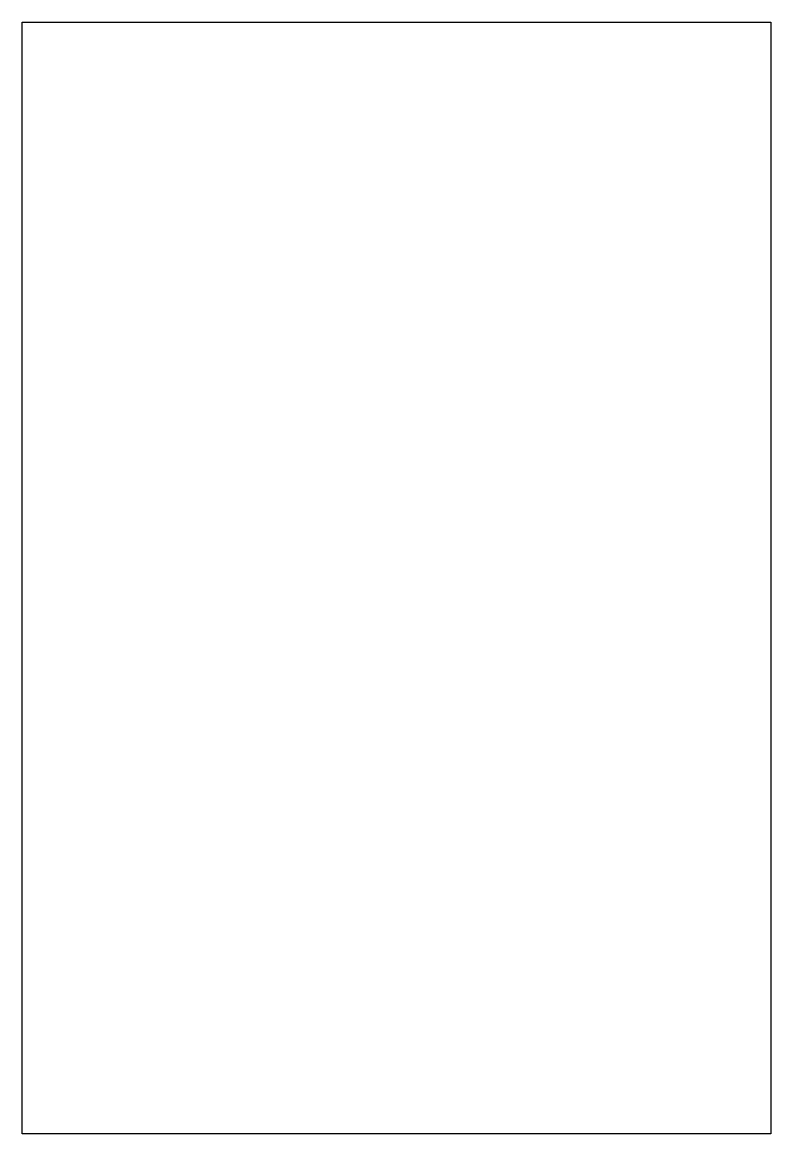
# Model space of a CAD drawing. Header units: metres. Extents: x -18.5 to -15.6, y -1.1 to 46.5.
# Drawn here: x -18.55 to -15.55, y -1.1 to 3.354 of the extents above.
import ezdxf

# ---------------------------------------------------------------- set-up
doc = ezdxf.new("R2010")
doc.units = ezdxf.units.M

msp = doc.modelspace()

# ---------------------------------------------------------------- linework, layer by layer
for p, q in [((-18.55, 2.7176), (-18.55, 3.3537)), ((-18.55, 3.3537), (-18.0094, 3.3537)), ((-18.0094, 3.3537), (-15.55, 3.3537)), ((-18.0094, 3.3537), (-18.0094, 3.3537)), ((-15.55, 3.3537), (-15.55, 2.9246)), ((-15.55, 2.9246), (-15.55, 2.8199)), ((-15.55, 2.8199), (-15.55, 2.7176)), ((-18.55, 2.6337), (-18.55, 2.7176)), ((-15.55, 2.7176), (-15.55, 2.3198)), ((-18.55, 2.1565), (-18.55, 2.6337)), ((-15.55, 2.3198), (-15.55, 2.1565)), ((-18.55, 2.0305), (-18.55, 2.1565)), ((-15.55, 2.1565), (-15.55, 2.0305)), ((-18.55, 1.7226), (-18.55, 2.0305)), ((-15.55, 2.0305), (-15.55, 1.7226)), ((-18.55, 1.5934), (-18.55, 1.7226)), ((-15.55, 1.7226), (-15.55, 1.5934)), ((-18.55, 1.3841), (-18.55, 1.5934)), ((-15.55, 1.5934), (-15.55, 1.5165)), ((-15.55, 1.5165), (-15.55, 1.2767)), ((-18.55, 1.2767), (-18.55, 1.3841)), ((-18.55, 1.136), (-18.55, 1.2767)), ((-15.55, 1.2767), (-15.55, 1.2252)), ((-15.55, 1.2252), (-15.55, 1.0669)), ((-18.55, 1.0669), (-18.55, 1.136)), ((-18.55, 0.9805), (-18.55, 1.0669)), ((-15.55, 1.0669), (-15.55, 0.1136)), ((-18.55, 0.9449), (-18.55, 0.9805)), ((-18.55, 0.9202), (-18.55, 0.9449)), ((-18.55, 0.0181), (-18.55, 0.9202)), ((-15.55, 0.1136), (-15.55, -0.1456)), ((-18.55, -0.0928), (-18.55, 0.0181)), ((-18.55, -1.1), (-18.55, -0.0928)), ((-15.55, -0.1456), (-15.55, -0.3184)), ((-15.55, -0.3184), (-15.55, -0.421)), ((-15.55, -0.421), (-15.55, -0.4664)), ((-15.55, -0.4664), (-15.55, -1.1)), ((-17.1246, -1.1), (-18.55, -1.1)), ((-15.55, -1.1), (-17.1246, -1.1))]:
    msp.add_line(p, q)

doc.saveas('drawing.dxf')
